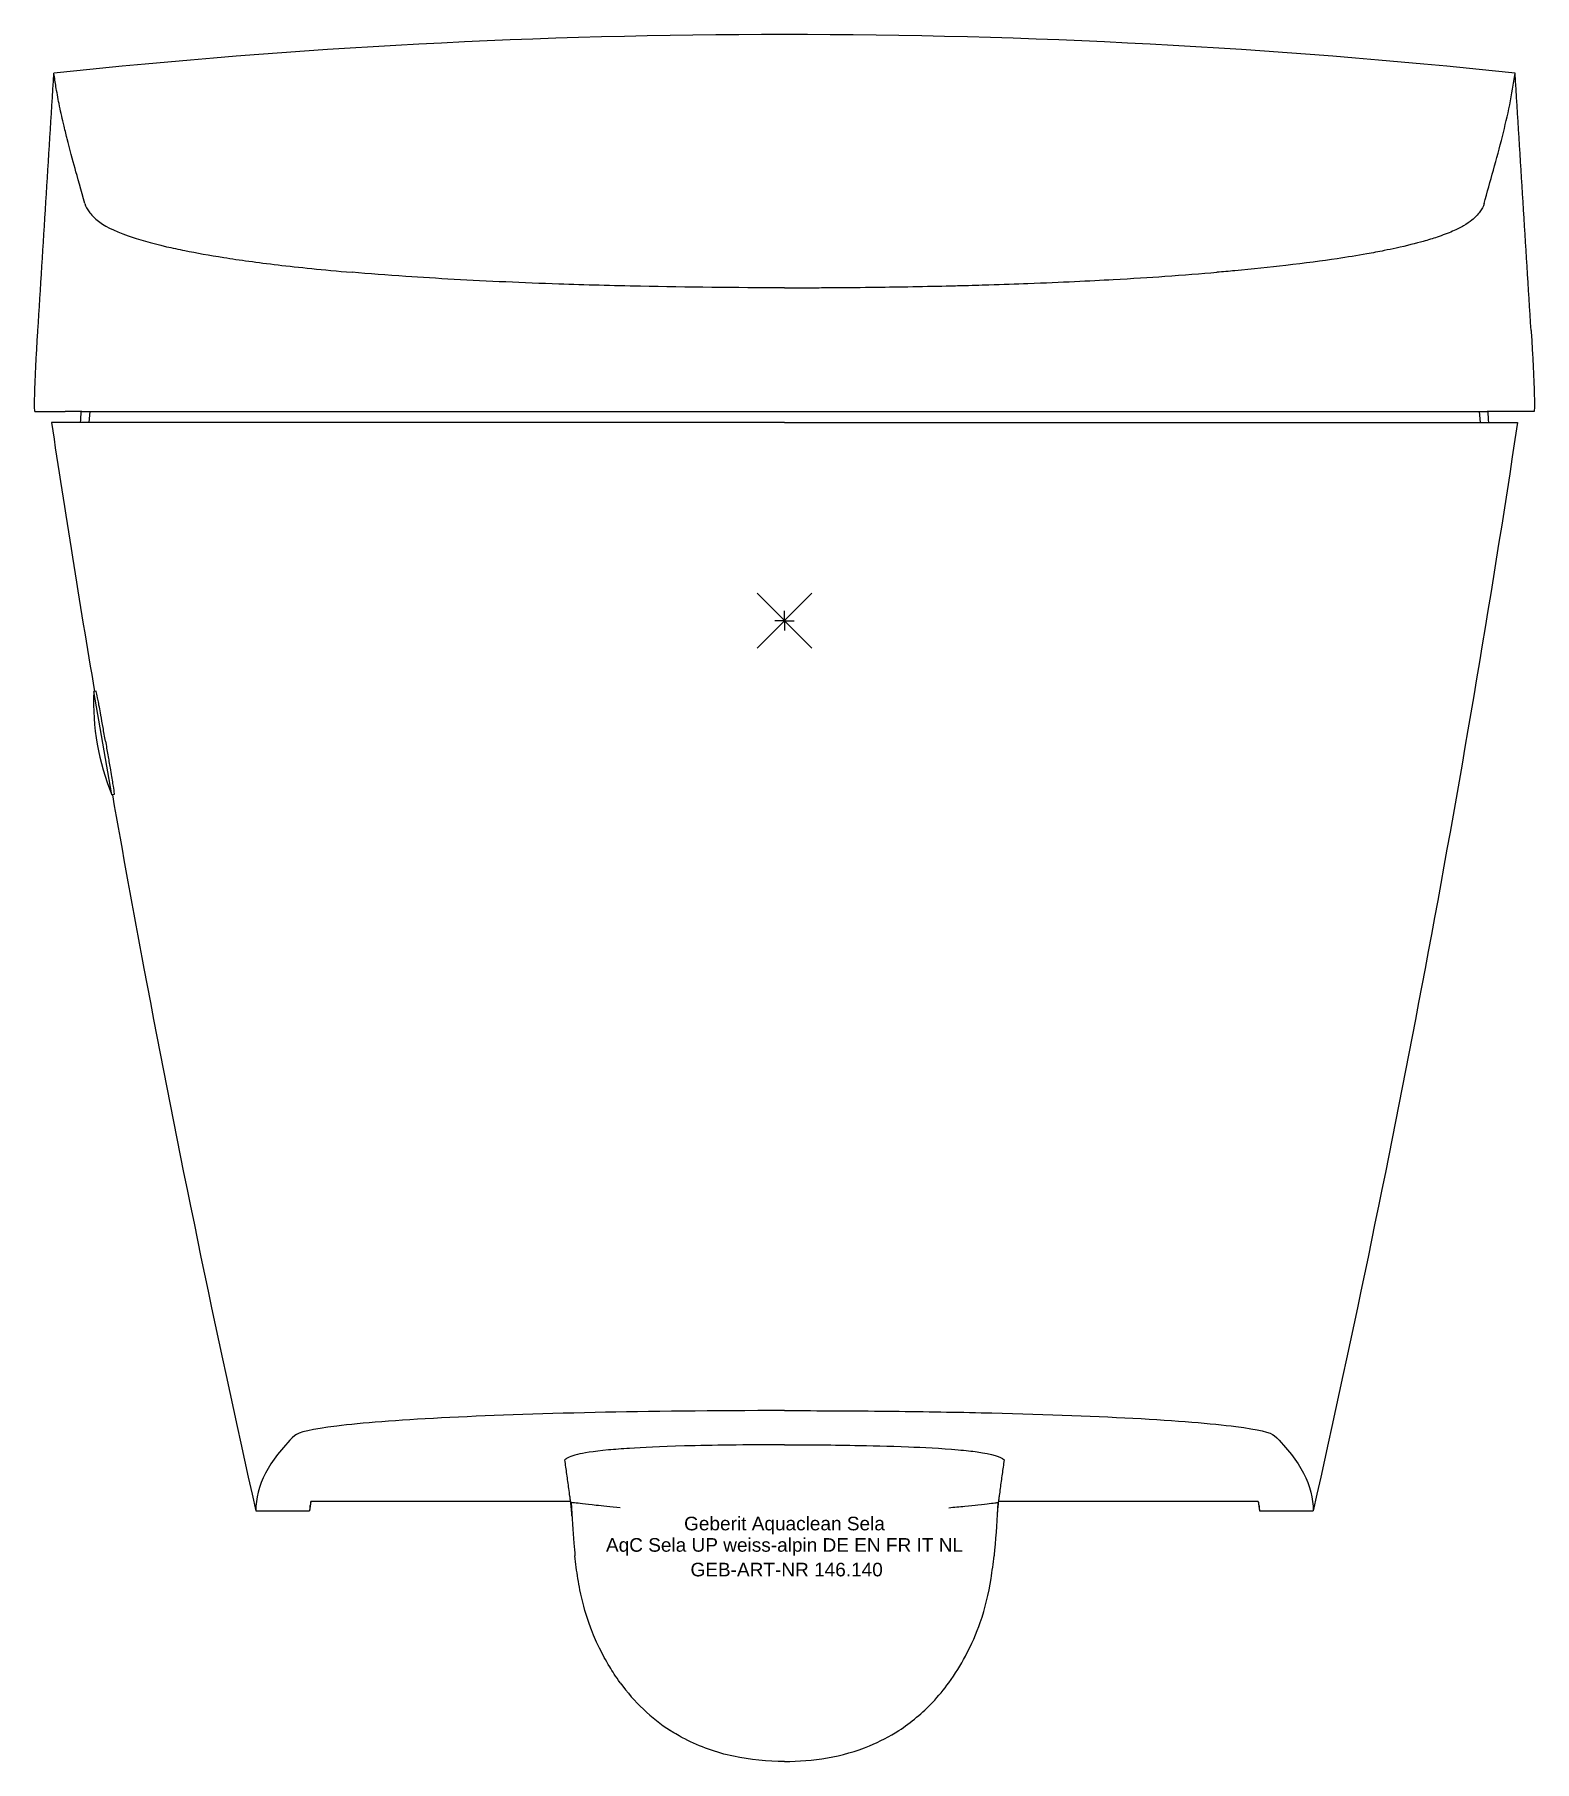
# Model space of a CAD drawing. Header units: millimetres. Extents: x -193 to 193, y -293 to 151.
import ezdxf
from ezdxf.enums import TextEntityAlignment as Align

# ---------------------------------------------------------------- set-up
doc = ezdxf.new("R2010")
doc.units = ezdxf.units.MM
doc.layers.get('0').update_dxf_attribs({"linetype": 'CONTINUOUS'})
for name, color, linetype, lineweight in [('Arbeitspunkt(DIN)', 7, 'CONTINUOUS', 25), ('GEB-ART-NR', 1, 'CONTINUOUS', 18), ('GEB-BEZUG', 2, 'CONTINUOUS', 25), ('GEB-TEXT', 5, 'CONTINUOUS', 18)]:
    doc.layers.add(name, color=color, linetype=linetype, lineweight=lineweight)
doc.layers.add('GEB-KONTUR-A', color=5, linetype='CONTINUOUS')
doc.styles.get("Standard").update_dxf_attribs({"font": 'arial.ttf'})

# ---------------------------------------------------------------- blocks, each defined once
blk = doc.blocks.new('Einfügepunkt')
at = {"layer": 'GEB-BEZUG'}
for p, q in [((-7.07, -7.07), (7.07, 7.07)), ((-7.07, 7.07), (7.07, -7.07))]:
    blk.add_line(p, q, dxfattribs=at)

msp = doc.modelspace()

# ---------------------------------------------------------------- linework, layer by layer
at = {"layer": 'Arbeitspunkt(DIN)', "ltscale": 25}
for q in [(-2.5, 0), (0, 2.5), (0, -2.5), (2.5, 0)]:
    msp.add_line((0, 0), q, dxfattribs=at)
at = {"layer": 'GEB-KONTUR-A', "ltscale": 25}
for p, q in [((-192.75, 53.8), (-184.98, 53.8)), ((-180.72, 53.8), (-184.98, 53.8)), ((-178.67, 53.8), (-178.87, 51)), ((178.67, 53.8), (178.87, 51)), ((184.98, 53.8), (180.72, 53.8)), ((192.75, 53.8), (184.98, 53.8)), ((-177.02, -18.12), (-177.65, -18.23)), ((-172.96, -44.82), (-177.65, -18.23)), ((-172.39, -44.72), (-172.96, -44.82)), ((0, -211.99), (-0.28, -211.99)), ((0, -211.99), (0.28, -211.99)), ((-135.95, -229), (-122.14, -229)), ((-121.8, -226.58), (-122.14, -229)), ((-55.01, -226.58), (-121.83, -226.58)), ((121.83, -226.58), (55.01, -226.58)), ((121.8, -226.58), (122.14, -229)), ((122.14, -229), (135.95, -229))]:
    msp.add_line(p, q, dxfattribs=at)
msp.add_arc((-114.7, -20.84), 63, 177.6264, 202.3736, dxfattribs=at)
for centre, major_axis, ratio, start_param, end_param in [((0, 1860.69), (2269.62, 32057.93), 0.001648, 1.627306, 1.627394), ((0, 1860.69), (2269.62, -32057.93), 0.001648, 1.514199, 1.514286), ((-35.6, -219.55), (-20.37, -0.01), 0.00001, 6.217951, 6.282915), ((35.72, -219.54), (20.24, -0.02), 0.000037, 0.000278, 0.065665), ((-1.31, -233.76), (-53.66, 6.92), 0.003428, 6.213505, 6.288444), ((1.31, -233.76), (53.66, 6.92), 0.003422, 6.277821, 6.352866), ((-50.52, -229.3), (-0.01, 107.85), 0.973349, 4.55317, 4.60742), ((131.54, -40.53), (-161.29, -244.72), 0.396112, 6.13561, 6.287239)]:
    msp.add_ellipse(centre, major_axis=major_axis, ratio=ratio, start_param=start_param, end_param=end_param, dxfattribs=at)
for points, knots in [([(187.87, 140.83), (125.47, 147.46), (62.76, 150.78), (-62.76, 150.78), (-125.47, 147.46), (-187.87, 140.83)], [0, 0, 0, 0, 18.828032, 18.828032, 37.656063, 37.656063, 37.656063, 37.656063]), ([(-192.01, 74.62), (-191.32, 85.65), (-190.63, 96.69), (-189.25, 118.76), (-188.56, 129.8), (-187.87, 140.83)], [-6.716402, -6.716402, -6.716402, -6.716402, -3.358196, -3.358196, 0, 0, 0, 0]), ([(-179.91, 107.3), (-180.8, 110.51), (-181.88, 114.31), (-182.44, 116.34), (-183, 118.37), (-183.8, 121.33), (-184.48, 123.99), (-184.52, 124.16), (-184.57, 124.36), (-184.62, 124.56), (-184.89, 125.63), (-185.23, 127.04), (-185.44, 127.91), (-185.85, 129.69), (-186.18, 131.18), (-186.56, 133.06), (-186.82, 134.36), (-187.14, 136.12), (-187.35, 137.37), (-187.54, 138.51), (-187.7, 139.54), (-187.87, 140.83)], [0, 0, 0, 0, 0.248832, 0.248832, 0.248832, 0.497664, 0.497664, 0.497664, 0.513775, 0.513775, 0.513775, 0.597664, 0.597664, 0.597664, 0.770464, 0.770464, 0.770464, 0.890464, 0.890464, 0.890464, 1, 1, 1, 1]), ([(179.91, 107.3), (181.51, 113.05), (183.18, 118.81), (184.62, 124.56), (185.99, 129.98), (187.15, 135.41), (187.87, 140.83)], [0, 0, 0, 0, 0.514741, 0.514741, 0.514741, 1, 1, 1, 1]), ([(192.01, 74.62), (191.32, 85.65), (190.63, 96.69), (189.25, 118.76), (188.56, 129.8), (187.87, 140.83)], [0.000001, 0.000001, 0.000001, 0.000001, 3.358195, 3.358195, 6.716377, 6.716377, 6.716377, 6.716377]), ([(-179.91, 107.3), (-179.71, 106.58), (-179.34, 105.86), (-178.29, 104.44), (-177.6, 103.73), (-176.75, 103.02)], [-3.869824, -3.869824, -3.869824, -3.869824, -1.934913, -1.934913, 0, 0, 0, 0]), ([(179.91, 107.3), (179.71, 106.58), (179.34, 105.86), (178.29, 104.44), (177.6, 103.73), (176.75, 103.02)], [0, 0, 0, 0, 1.934647, 1.934647, 3.869293, 3.869293, 3.869293, 3.869293]), ([(-176.75, 103.02), (-175.15, 101.68), (-172.58, 100.34), (-168.79, 99), (-166.16, 98.07), (-162.92, 97.14), (-158.9, 96.21), (-157.45, 95.88), (-155.89, 95.54), (-154.21, 95.2), (-151.25, 94.61), (-147.94, 94.02), (-144.21, 93.43), (-140.15, 92.79), (-135.61, 92.16), (-130.24, 91.53), (-124.91, 90.9), (-118.79, 90.26), (-111.22, 89.62)], [0, 0, 0, 0, 0.298598, 0.298598, 0.298598, 0.505958, 0.505958, 0.505958, 0.580995, 0.580995, 0.580995, 0.713318, 0.713318, 0.713318, 0.857318, 0.857318, 0.857318, 1, 1, 1, 1]), ([(176.75, 103.02), (176.22, 102.57), (175.48, 102.06), (174.64, 101.58), (173.8, 101.09), (172.95, 100.67), (171.81, 100.17), (170.67, 99.68), (169.28, 99.15), (167.82, 98.67), (166.65, 98.28), (165.56, 97.94), (164.25, 97.57), (162.36, 97.04), (160.01, 96.45), (157.31, 95.85), (156.32, 95.63), (155.28, 95.42), (154.21, 95.2), (152.76, 94.91), (151.26, 94.63), (149.76, 94.36), (147.16, 93.89), (144.77, 93.51), (142.12, 93.11), (138.3, 92.54), (133.84, 91.94), (128.89, 91.37), (124.77, 90.89), (120.31, 90.43), (115.81, 90.02), (114.27, 89.88), (112.74, 89.75), (111.22, 89.62)], [0, 0, 0, 0, 0.1, 0.1, 0.1, 0.2, 0.2, 0.2, 0.3, 0.3, 0.3, 0.38, 0.38, 0.38, 0.4952, 0.4952, 0.4952, 0.537729, 0.537729, 0.537729, 0.5952, 0.5952, 0.5952, 0.6952, 0.6952, 0.6952, 0.8392, 0.8392, 0.8392, 0.9592, 0.9592, 0.9592, 1, 1, 1, 1]), ([(0, 85.64), (-12.58, 85.64), (-25.02, 85.77), (-37.03, 86.02), (-44.19, 86.17), (-51.19, 86.36), (-58.02, 86.59), (-62.65, 86.75), (-67.2, 86.93), (-71.64, 87.13), (-80.78, 87.54), (-89.43, 88.02), (-97.34, 88.56), (-102.24, 88.9), (-106.87, 89.25), (-111.22, 89.62)], [0, 0, 0, 0, 0.298598, 0.298598, 0.298598, 0.47644, 0.47644, 0.47644, 0.597197, 0.597197, 0.597197, 0.846029, 0.846029, 0.846029, 1, 1, 1, 1]), ([(0, 85.64), (1.43, 85.64), (1.94, 85.65), (2.14, 85.65), (2.24, 85.65), (2.27, 85.65), (2.3, 85.65), (2.32, 85.65), (2.35, 85.65), (2.45, 85.65), (4.53, 85.65), (4.94, 85.65), (5.51, 85.65), (7.22, 85.66), (9.39, 85.67), (10.48, 85.67), (16.14, 85.7), (20.29, 85.75), (23.38, 85.79), (27.08, 85.84), (29.41, 85.88), (31.72, 85.92), (35.04, 85.98), (38.56, 86.05), (41.58, 86.12), (42.91, 86.15), (44.17, 86.18), (45.35, 86.21), (48.03, 86.28), (50.36, 86.35), (52.52, 86.42), (56.25, 86.53), (59.47, 86.64), (62.61, 86.76), (71.32, 87.09), (78.53, 87.44), (84.51, 87.77), (89.49, 88.05), (93.79, 88.32), (97.78, 88.59), (102.66, 88.93), (107.11, 89.27), (111.22, 89.62)], [0, 0, 0, 0, 0.000189, 0.000189, 0.000189, 0.000283, 0.000283, 0.000283, 0.000378, 0.000378, 0.000378, 0.002327, 0.002327, 0.002327, 0.008148, 0.008148, 0.008148, 0.038181, 0.038181, 0.038181, 0.07422, 0.07422, 0.07422, 0.126118, 0.126118, 0.126118, 0.149115, 0.149115, 0.149115, 0.200849, 0.200849, 0.200849, 0.290528, 0.290528, 0.290528, 0.53936, 0.53936, 0.53936, 0.74672, 0.74672, 0.74672, 1, 1, 1, 1]), ([(-192.75, 53.8), (-192.77, 53.8), (-192.78, 53.83), (-192.81, 53.97), (-192.82, 54.09), (-192.85, 54.62), (-192.86, 55.19), (-192.85, 57), (-192.81, 58.42), (-192.69, 61.72), (-192.61, 63.56), (-192.45, 67), (-192.37, 68.52), (-192.2, 71.58), (-192.11, 73.11), (-192.01, 74.62)], [-3.117966, -3.117966, -3.117966, -3.117966, -2.934895, -2.934895, -2.710463, -2.710463, -2.228801, -2.228801, -1.558836, -1.558836, -0.92466, -0.92466, -0.458083, -0.458083, -0.000001, -0.000001, -0.000001, -0.000001]), ([(192.01, 74.62), (192.11, 73.11), (192.2, 71.58), (192.37, 68.52), (192.45, 67), (192.61, 63.56), (192.69, 61.72), (192.81, 58.42), (192.85, 57), (192.86, 55.19), (192.85, 54.62), (192.82, 54.09), (192.81, 53.97), (192.78, 53.83), (192.77, 53.8), (192.75, 53.8)], [-3.117813, -3.117813, -3.117813, -3.117813, -2.659749, -2.659749, -2.193187, -2.193187, -1.559055, -1.559055, -0.889181, -0.889181, -0.407486, -0.407486, -0.183046, -0.183046, -0.000001, -0.000001, -0.000001, -0.000001]), ([(-180.72, 53.8), (-176.26, 53.8), (-168.33, 53.8), (-144.8, 53.8), (-129.41, 53.8), (-110.93, 53.8)], [0, 0, 0, 0, 6.771199, 6.771199, 13.679378, 13.679378, 13.679378, 13.679378]), ([(-110.93, 53.8), (-95.05, 53.8), (-77.36, 53.8), (-39.56, 53.8), (-19.85, 53.8), (0, 53.8)], [0, 0, 0, 0, 5.928628, 5.928628, 11.874042, 11.874042, 11.874042, 11.874042]), ([(0, 53.8), (19.89, 53.8), (39.64, 53.8), (77.44, 53.8), (95.08, 53.8), (110.93, 53.8)], [0, 0, 0, 0, 5.966218, 5.966218, 11.8932, 11.8932, 11.8932, 11.8932]), ([(110.93, 53.8), (129.41, 53.8), (144.8, 53.8), (168.33, 53.8), (176.26, 53.8), (180.72, 53.8)], [0, 0, 0, 0, 6.894882, 6.894882, 13.653049, 13.653049, 13.653049, 13.653049]), ([(-177.15, 51), (-180.82, 51), (-183.6, 51), (-187.39, 51), (-188.4, 51), (-188.51, 51)], [0, 0, 0, 0, 19.750639, 19.750639, 39.499861, 39.499861, 39.499861, 39.499861]), ([(0, 51), (-14.89, 51), (-36.38, 51), (-81.08, 51), (-100.14, 51), (-133.9, 51), (-147.73, 51), (-169.06, 51), (-175.72, 51), (-177.15, 51)], [0, 0, 0, 0, 4.465715, 4.465715, 8.154587, 8.154587, 12.113338, 12.113338, 16.466903, 16.466903, 16.466903, 16.466903]), ([(0, 51), (16, 51), (39.61, 51), (84.67, 51), (103.48, 51), (137.54, 51), (150.95, 51), (170.08, 51), (175.83, 51), (177.15, 51)], [-30.896014, -30.896014, -30.896014, -30.896014, -21.020738, -21.020738, -14.14297, -14.14297, -7.054984, -7.054984, 0, 0, 0, 0]), ([(188.51, 51), (181.41, 4.01), (173.5, -42.76), (155.96, -136.18), (146.37, -182.63), (135.95, -229)], [-28.514793, -28.514793, -28.514793, -28.514793, -14.257361, -14.257361, 0, 0, 0, 0]), ([(177.15, 51), (180.82, 51), (183.6, 51), (187.39, 51), (188.4, 51), (188.51, 51)], [-39.488944, -39.488944, -39.488944, -39.488944, -19.743763, -19.743763, 0, 0, 0, 0]), ([(-174.63, -30.99), (-174.84, -29.81), (-175.04, -28.63), (-175.45, -26.37), (-175.64, -25.29), (-176.09, -22.8), (-176.33, -21.5), (-176.69, -19.62), (-176.82, -18.98), (-176.97, -18.27), (-177.01, -18.12), (-177.02, -18.12)], [0.000001, 0.000001, 0.000001, 0.000001, 0.360658, 0.360658, 0.720986, 0.720986, 1.261357, 1.261357, 1.72488, 1.72488, 2.084212, 2.084212, 2.084212, 2.084212]), ([(-174.63, -30.99), (-174.42, -32.19), (-174.21, -33.38), (-173.81, -35.71), (-173.62, -36.82), (-173.18, -39.42), (-172.96, -40.78), (-172.64, -42.81), (-172.52, -43.54), (-172.4, -44.44), (-172.37, -44.68), (-172.39, -44.72), (-172.39, -44.72), (-172.39, -44.72)], [-4.250711, -4.250711, -4.250711, -4.250711, -3.886094, -3.886094, -3.522587, -3.522587, -2.982673, -2.982673, -2.522044, -2.522044, -2.121309, -2.121309, -2.084235, -2.084235, -2.084235, -2.084235]), ([(-172.85, -44.8), (-170.23, -59.7), (-167.52, -74.59), (-155.96, -136.18), (-146.37, -182.63), (-135.95, -229)], [9.715267, 9.715267, 9.715267, 9.715267, 14.257479, 14.257479, 28.514886, 28.514886, 28.514886, 28.514886]), ([(0, -203.2), (-18.51, -203.2), (-34.78, -203.39), (-63.55, -204.02), (-76.88, -204.49), (-99.67, -205.68), (-108.76, -206.4), (-121.53, -207.95), (-125.08, -208.78), (-125.96, -209.63)], [-19.276874, -19.276874, -19.276874, -19.276874, -14.728291, -14.728291, -9.877427, -9.877427, -4.934769, -4.934769, 0, 0, 0, 0]), ([(0, -203.2), (8.9, -203.2), (17.73, -203.25), (34.72, -203.43), (42.79, -203.56), (65.3, -204.07), (78.5, -204.55), (100.96, -205.77), (109.87, -206.5), (121.86, -208.03), (125.12, -208.82), (125.96, -209.63)], [0, 0, 0, 0, 2.66952, 2.66952, 5.212711, 5.212711, 10.058778, 10.058778, 15.010931, 15.010931, 19.69994, 19.69994, 19.69994, 19.69994]), ([(-125.96, -209.63), (-129.31, -212.85), (-131.82, -216.08), (-135.15, -222.54), (-135.98, -225.77), (-135.95, -229)], [-37.627362, -37.627362, -37.627362, -37.627362, -18.81289, -18.81289, 0, 0, 0, 0]), ([(-0.28, -211.99), (-4.93, -211.99), (-9.59, -212.01), (-18.2, -212.13), (-22.08, -212.2), (-32.09, -212.48), (-36.57, -212.71), (-41.87, -213.04), (-43.66, -213.18), (-49.38, -213.71), (-51.76, -214.12), (-55.08, -214.92), (-56.01, -215.38), (-56.46, -215.83)], [-8.294535, -8.294535, -8.294535, -8.294535, -7.486698, -7.486698, -6.753395, -6.753395, -5.483519, -5.483519, -4.68376, -4.68376, -2.586853, -2.586853, 0, 0, 0, 0]), ([(0.28, -211.99), (4.93, -211.99), (11.29, -212.01), (21.85, -212.2), (26.8, -212.31), (35.48, -212.66), (40.28, -212.89), (46.57, -213.44), (48.18, -213.62), (53.49, -214.36), (55.63, -215.02), (56.46, -215.83)], [0, 0, 0, 0, 1.396586, 1.396586, 2.160478, 2.160478, 2.695909, 2.695909, 2.932789, 2.932789, 3.638832, 3.638832, 3.638832, 3.638832]), ([(125.96, -209.63), (129.31, -212.85), (131.82, -216.08), (135.15, -222.54), (135.98, -225.77), (135.95, -229)], [0, 0, 0, 0, 18.819845, 18.819845, 37.638108, 37.638108, 37.638108, 37.638108]), ([(-56.49, -215.89), (-56.49, -215.87), (-56.49, -215.85), (-56.46, -215.83), (-56.46, -215.83), (-56.46, -215.83)], [0.3257093, 0.3257093, 0.3257093, 0.3257093, 0.4458183, 0.4458183, 0.4467774, 0.4467774, 0.4467774, 0.4467774]), ([(-54.97, -226.85), (-55, -226.65), (-55.03, -226.43), (-55.1, -225.89), (-55.14, -225.57), (-55.28, -224.6), (-55.37, -223.93), (-55.63, -222.04), (-55.8, -220.8), (-55.96, -219.56)], [0, 0, 0, 0, 0.0754876, 0.0754876, 0.176539, 0.176539, 0.3801078, 0.3801078, 0.7549239, 0.7549239, 0.7549239, 0.7549239]), ([(55.96, -219.56), (55.8, -220.78), (55.63, -222), (55.38, -223.83), (55.3, -224.45), (55.17, -225.37), (55.13, -225.68), (55.05, -226.28), (55.01, -226.58), (54.97, -226.85)], [0, 0, 0, 0, 0.3696595, 0.3696595, 0.5582337, 0.5582337, 0.6550358, 0.6550358, 0.7548605, 0.7548605, 0.7548605, 0.7548605]), ([(-121.83, -226.58), (-121.9, -226.98), (-121.97, -227.38), (-122.08, -228.19), (-122.12, -228.6), (-122.14, -229)], [0, 0, 0, 0, 2.353181, 2.353181, 4.706305, 4.706305, 4.706305, 4.706305]), ([(-54.84, -226.85), (-54.67, -230.8), (-54.46, -234.15), (-54.19, -237.34), (-54.09, -238.44), (-53.99, -239.52), (-53.88, -240.59)], [0.0000055, 0.0000055, 0.0000055, 0.0000055, 0.7430084, 0.7430084, 0.7430084, 1, 1, 1, 1]), ([(-42.22, -228.17), (-44.79, -227.95), (-46.83, -227.74), (-48.47, -227.57), (-51.31, -227.27), (-52.96, -227.06), (-53.98, -226.95), (-54.34, -226.9), (-54.62, -226.87), (-54.84, -226.85)], [0, 0, 0, 0, 0.298598, 0.298598, 0.298598, 0.814576, 0.814576, 0.814576, 1, 1, 1, 1]), ([(42.22, -228.17), (43.64, -228.05), (45.09, -227.91), (46.38, -227.78), (47.67, -227.65), (48.8, -227.53), (49.73, -227.43), (51.07, -227.28), (51.96, -227.18), (52.63, -227.1), (53.44, -227.01), (53.99, -226.94), (54.43, -226.89), (54.58, -226.88), (54.72, -226.86), (54.84, -226.85)], [0, 0, 0, 0, 0.1728, 0.1728, 0.1728, 0.3456, 0.3456, 0.3456, 0.594432, 0.594432, 0.594432, 0.89303, 0.89303, 0.89303, 1, 1, 1, 1]), ([(54.84, -226.85), (54.67, -230.92), (54.42, -235.02), (54.03, -239.1), (53.98, -239.6), (53.93, -240.09), (53.88, -240.59)], [0.0000061, 0.0000061, 0.0000061, 0.0000061, 0.89161, 0.89161, 0.89161, 1, 1, 1, 1]), ([(54.97, -226.85), (54.93, -227.18), (54.89, -227.6), (54.78, -228.75), (54.72, -229.52), (54.67, -230.3), (54.67, -230.33), (54.67, -230.35)], [0, 0, 0, 0, 0.194162, 0.194162, 0.5105489, 0.5105489, 0.5201045, 0.5201045, 0.5201045, 0.5201045]), ([(121.83, -226.58), (121.9, -226.98), (121.97, -227.38), (122.08, -228.19), (122.12, -228.6), (122.14, -229)], [-4.714271, -4.714271, -4.714271, -4.714271, -2.357107, -2.357107, 0, 0, 0, 0]), ([(-53.13, -246.39), (-53.28, -245.42), (-53.42, -244.46), (-53.67, -242.53), (-53.78, -241.55), (-53.88, -240.59)], [-0.5840904, -0.5840904, -0.5840904, -0.5840904, -0.2920307, -0.2920307, 0, 0, 0, 0]), ([(-50.35, -257.67), (-51.31, -254.94), (-52.05, -252.16), (-52.61, -249.34), (-52.8, -248.36), (-52.98, -247.37), (-53.13, -246.39)], [0, 0, 0, 0, 0.743008, 0.743008, 0.743008, 1, 1, 1, 1]), ([(-42.26, -273.19), (-43.39, -271.63), (-44.24, -270.3), (-44.96, -269.11), (-46, -267.38), (-46.78, -265.94), (-47.57, -264.32), (-48.23, -262.97), (-48.9, -261.5), (-49.64, -259.6), (-49.87, -259), (-50.11, -258.36), (-50.35, -257.67)], [0, 0, 0, 0, 0.248832, 0.248832, 0.248832, 0.60715, 0.60715, 0.60715, 0.905748, 0.905748, 0.905748, 1, 1, 1, 1]), ([(42.26, -273.19), (43.92, -270.91), (45.31, -268.63), (46.51, -266.38), (48.11, -263.39), (49.36, -260.49), (50.35, -257.67)], [0, 0, 0, 0, 0.429982, 0.429982, 0.429982, 1, 1, 1, 1]), ([(29.36, -285.5), (32.61, -283.41), (35.53, -280.93), (38.05, -278.27), (39.6, -276.62), (41, -274.91), (42.26, -273.19)], [0, 0, 0, 0, 0.6191736, 0.6191736, 0.6191736, 0.9999999, 0.9999999, 0.9999999, 0.9999999]), ([(0, -293.45), (-4.34, -293.45), (-8.8, -293.05), (-13.14, -292.12), (-17.48, -291.18), (-21.7, -289.71), (-25.62, -287.67), (-26.9, -287.01), (-28.15, -286.29), (-29.36, -285.5)], [0, 0, 0, 0, 0.429982, 0.429982, 0.429982, 0.859963, 0.859963, 0.859963, 1, 1, 1, 1]), ([(0, -293.45), (3.56, -293.45), (7.32, -293.18), (11.04, -292.53), (14.75, -291.88), (18.42, -290.84), (21.82, -289.44), (24.52, -288.33), (27.05, -286.99), (29.36, -285.5)], [0, 0, 0, 0, 0.358318, 0.358318, 0.358318, 0.716636, 0.716636, 0.716636, 1, 1, 1, 1])]:
    msp.add_open_spline(points, degree=3, knots=knots, dxfattribs=at)
for points in [[(-188.51, 51), (-185.02, 27.89), (-181.33, 4.83), (-177.44, -18.2)], [(-55.96, -219.56), (-56.14, -218.34), (-56.32, -217.11), (-56.49, -215.89)], [(-56.44, -215.95), (-56.45, -215.95), (-56.45, -215.95), (-56.45, -215.95)], [(56.49, -215.89), (56.32, -217.11), (56.14, -218.34), (55.96, -219.56)], [(56.44, -215.95), (56.45, -215.95), (56.45, -215.95), (56.45, -215.95)], [(56.49, -215.89), (56.49, -215.87), (56.49, -215.85), (56.46, -215.83)], [(-54.67, -230.37), (-54.74, -229.11), (-54.87, -227.75), (-54.97, -226.85)], [(50.35, -257.67), (51.64, -254), (52.5, -250.36), (53.13, -246.39)]]:
    msp.add_open_spline(points, degree=3, dxfattribs=at)

# ---------------------------------------------------------------- block references
at = {"ltscale": 25}
msp.add_blockref('Einfügepunkt', (0, 0), dxfattribs=at)

# ---------------------------------------------------------------- texts
at = {"layer": 'GEB-ART-NR'}
msp.add_text('GEB-ART-NR 146.140', height=3.5, dxfattribs=at).set_placement((0.55, -245.84), align=Align.CENTER)
at = {"layer": 'GEB-TEXT'}
for s, p in [('Geberit Aquaclean Sela', (0, -234)), ('AqC Sela UP weiss-alpin DE EN FR IT NL', (0, -239.5))]:
    msp.add_text(s, height=3.5, dxfattribs=at).set_placement(p, align=Align.CENTER)

doc.saveas('drawing.dxf')
